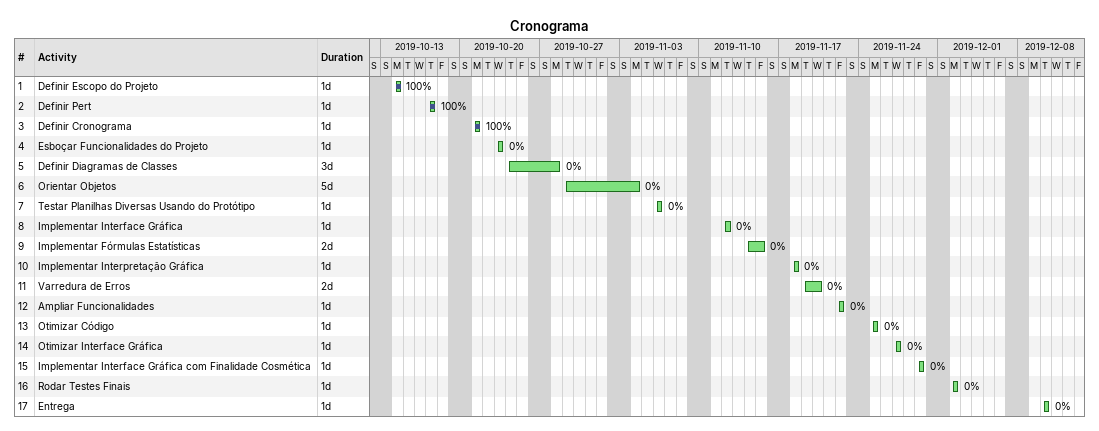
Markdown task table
Cronograma

| ID | Task | Duration | Start | Finish | % complete |
|---|---|---|---|---|---|
| 1 | Definir Escopo do Projeto | 1d | 2019-10-14 | 2019-10-14 | 100 |
| 2 | Definir Pert | 1d | 2019-10-17 | 2019-10-17 | 100 |
| 3 | Definir Cronograma | 1d | 2019-10-21 | 2019-10-21 | 100 |
| 4 | Esboçar Funcionalidades do Projeto | 1d | 2019-10-23 | 2019-10-23 | 0 |
| 5 | Definir Diagramas de Classes | 3d | 2019-10-24 | 2019-10-28 | 0 |
| 6 | Orientar Objetos | 5d | 2019-10-29 | 2019-11-04 | 0 |
| 7 | Testar Planilhas Diversas Usando do Protótipo | 1d | 2019-11-06 | 2019-11-06 | 0 |
| 8 | Implementar Interface Gráfica | 1d | 2019-11-12 | 2019-11-12 | 0 |
| 9 | Implementar Fórmulas Estatísticas | 2d | 2019-11-14 | 2019-11-15 | 0 |
| 10 | Implementar Interpretação Gráfica | 1d | 2019-11-18 | 2019-11-18 | 0 |
| 11 | Varredura de Erros | 2d | 2019-11-19 | 2019-11-20 | 0 |
| 12 | Ampliar Funcionalidades | 1d | 2019-11-22 | 2019-11-22 | 0 |
| 13 | Otimizar Código | 1d | 2019-11-25 | 2019-11-25 | 0 |
| 14 | Otimizar Interface Gráfica | 1d | 2019-11-27 | 2019-11-27 | 0 |
| 15 | Implementar Interface Gráfica com Finalidade Cosmética | 1d | 2019-11-29 | 2019-11-29 | 0 |
| 16 | Rodar Testes Finais | 1d | 2019-12-02 | 2019-12-02 | 0 |
| 17 | Entrega | 1d | 2019-12-10 | 2019-12-10 | 0 |
